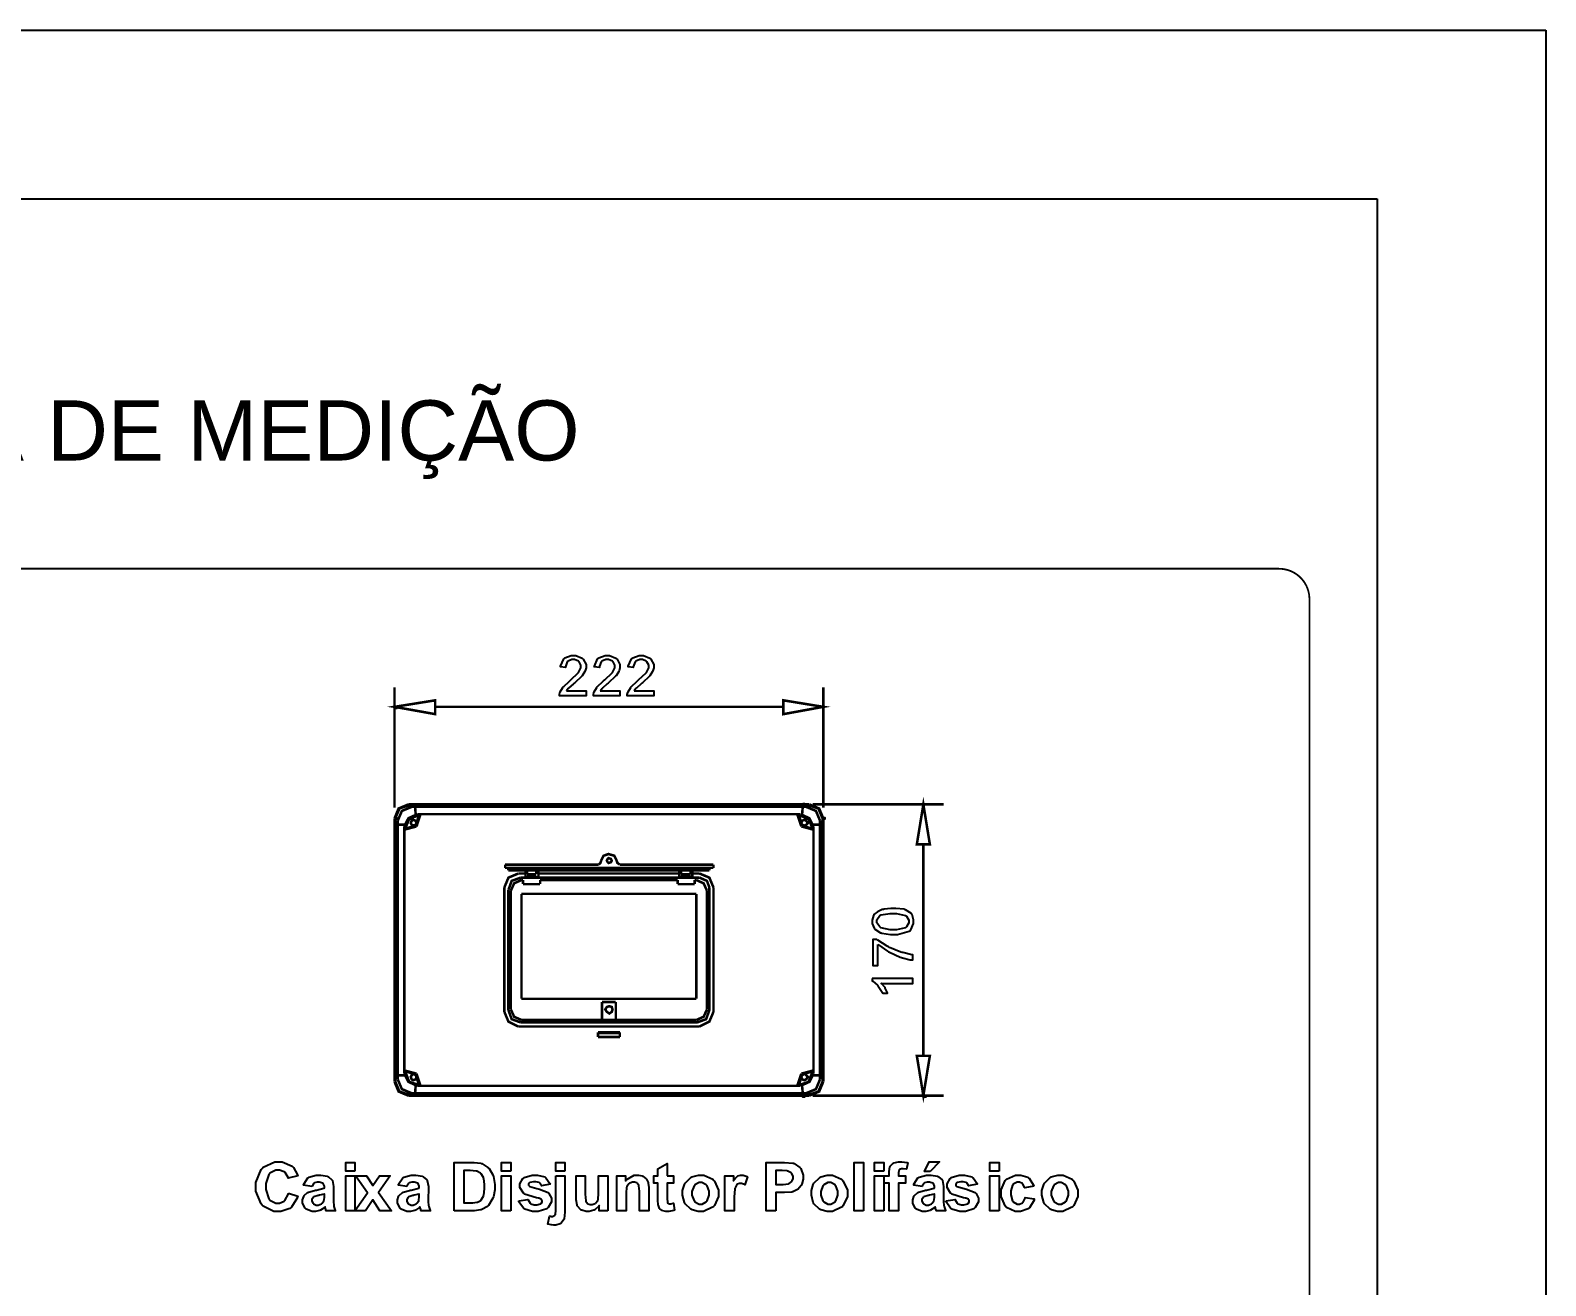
# Model space of a CAD drawing. Header units: millimetres. Extents: x 3453 to 3750, y 2320 to 2530.
# Drawn here: x 3687 to 3750, y 2477.9 to 2530.1 of the extents above; entities that cross this region are included whole.
import ezdxf

# ---------------------------------------------------------------- set-up
doc = ezdxf.new("R2010")
doc.units = ezdxf.units.MM
doc.styles.get("Standard").update_dxf_attribs({"font": 'arial.ttf'})

msp = doc.modelspace()

# ---------------------------------------------------------------- linework, layer by layer
at = {"ltscale": 3}
for p, q in [((3453.002, 2530.072), (3750.002, 2530.072)), ((3750.002, 2530.072), (3750.002, 2320.072)), ((3478.002, 2523.072), (3743.002, 2523.072)), ((3743.002, 2523.072), (3743.002, 2327.072))]:
    msp.add_line(p, q, dxfattribs=at)
at = {"color": 0}
msp.add_lwpolyline([(3625.187, 2448.597, 0.078, 0.078, 0), (3738.925, 2448.597, 0.078, 0.0716, 0.414214), (3740.185, 2449.857, 0.0716, 0.0716, 0), (3740.185, 2506.435, 0.0716, 0.078, 0.414214), (3738.925, 2507.695, 0.078, 0.078, 0), (3626.21, 2507.695, 0.078, 0.0716, 0.414214), (3624.95, 2506.435, 0.0716, 0.0716, 0), (3624.95, 2448.973, 0.0716, 0.0716, 0)], format="xyseb", dxfattribs=at)
for points in [[(3709.31, 2502.618), (3710.129, 2502.618), (3710.129, 2502.42), (3709.025, 2502.42), (3709.025, 2502.42), (3709.025, 2502.429), (3709.025, 2502.429), (3709.025, 2502.464), (3709.045, 2502.553), (3709.049, 2502.563), (3709.056, 2502.583), (3709.169, 2502.767), (3709.184, 2502.785), (3709.2, 2502.804), (3709.424, 2503.015), (3709.453, 2503.038), (3709.498, 2503.075), (3709.805, 2503.371), (3709.821, 2503.391), (3709.836, 2503.413), (3709.917, 2503.581), (3709.917, 2503.637), (3709.917, 2503.689), (3709.844, 2503.831), (3709.829, 2503.843), (3709.814, 2503.858), (3709.655, 2503.927), (3709.602, 2503.927), (3709.542, 2503.927), (3709.38, 2503.854), (3709.366, 2503.838), (3709.35, 2503.823), (3709.275, 2503.619), (3709.275, 2503.593), (3709.065, 2503.613), (3709.068, 2503.653), (3709.203, 2503.954), (3709.227, 2503.973), (3709.251, 2503.994), (3709.517, 2504.096), (3709.607, 2504.096), (3709.701, 2504.096), (3709.963, 2503.986), (3709.987, 2503.963), (3710.01, 2503.942), (3710.127, 2503.71), (3710.127, 2503.633), (3710.127, 2503.585), (3710.092, 2503.453), (3710.086, 2503.436), (3710.078, 2503.421), (3709.965, 2503.252), (3709.949, 2503.233), (3709.933, 2503.215), (3709.67, 2502.971), (3709.634, 2502.939), (3709.603, 2502.914), (3709.406, 2502.739), (3709.397, 2502.729), (3709.388, 2502.72), (3709.315, 2502.627), (3709.31, 2502.618)], [(3710.719, 2502.618), (3711.537, 2502.618), (3711.537, 2502.42), (3710.434, 2502.42), (3710.434, 2502.42), (3710.434, 2502.429), (3710.434, 2502.429), (3710.434, 2502.464), (3710.453, 2502.553), (3710.458, 2502.563), (3710.464, 2502.583), (3710.577, 2502.767), (3710.593, 2502.785), (3710.609, 2502.804), (3710.831, 2503.015), (3710.86, 2503.038), (3710.906, 2503.075), (3711.212, 2503.371), (3711.229, 2503.391), (3711.244, 2503.413), (3711.325, 2503.581), (3711.325, 2503.637), (3711.325, 2503.689), (3711.251, 2503.831), (3711.237, 2503.843), (3711.223, 2503.858), (3711.063, 2503.927), (3711.01, 2503.927), (3710.951, 2503.927), (3710.788, 2503.854), (3710.773, 2503.838), (3710.758, 2503.823), (3710.684, 2503.651), (3710.684, 2503.593), (3710.472, 2503.613), (3710.475, 2503.653), (3710.611, 2503.954), (3710.635, 2503.973), (3710.658, 2503.994), (3710.926, 2504.096), (3711.014, 2504.096), (3711.109, 2504.096), (3711.371, 2503.986), (3711.395, 2503.963), (3711.418, 2503.942), (3711.535, 2503.71), (3711.535, 2503.633), (3711.535, 2503.585), (3711.501, 2503.453), (3711.494, 2503.436), (3711.486, 2503.421), (3711.374, 2503.252), (3711.358, 2503.233), (3711.342, 2503.215), (3711.078, 2502.971), (3711.042, 2502.939), (3711.011, 2502.914), (3710.813, 2502.739), (3710.805, 2502.729), (3710.796, 2502.72), (3710.724, 2502.627), (3710.719, 2502.618)], [(3712.126, 2502.618), (3712.946, 2502.618), (3712.946, 2502.42), (3711.842, 2502.42), (3711.842, 2502.42), (3711.842, 2502.432), (3711.842, 2502.436), (3711.842, 2502.468), (3711.861, 2502.553), (3711.865, 2502.563), (3711.872, 2502.583), (3711.985, 2502.767), (3712.001, 2502.785), (3712.016, 2502.804), (3712.239, 2503.015), (3712.269, 2503.038), (3712.314, 2503.075), (3712.62, 2503.371), (3712.636, 2503.391), (3712.652, 2503.413), (3712.732, 2503.581), (3712.732, 2503.637), (3712.732, 2503.689), (3712.659, 2503.831), (3712.646, 2503.843), (3712.63, 2503.858), (3712.47, 2503.927), (3712.417, 2503.927), (3712.358, 2503.927), (3712.195, 2503.854), (3712.181, 2503.838), (3712.166, 2503.823), (3712.091, 2503.619), (3712.091, 2503.593), (3711.881, 2503.613), (3711.884, 2503.653), (3712.019, 2503.954), (3712.044, 2503.973), (3712.067, 2503.994), (3712.334, 2504.096), (3712.423, 2504.096), (3712.517, 2504.096), (3712.778, 2503.986), (3712.802, 2503.963), (3712.825, 2503.942), (3712.944, 2503.71), (3712.944, 2503.633), (3712.944, 2503.585), (3712.908, 2503.453), (3712.902, 2503.436), (3712.894, 2503.421), (3712.781, 2503.252), (3712.766, 2503.233), (3712.75, 2503.215), (3712.486, 2502.971), (3712.449, 2502.939), (3712.419, 2502.914), (3712.222, 2502.739), (3712.213, 2502.729), (3712.204, 2502.72), (3712.132, 2502.627), (3712.126, 2502.618)], [(3703.862, 2502.228), (3703.862, 2501.654), (3702.172, 2501.957), (3703.862, 2502.228)], [(3718.329, 2502.228), (3718.329, 2501.654), (3719.985, 2501.957), (3718.329, 2502.228)], [(3702.206, 2501.957), (3702.273, 2501.957), (3702.273, 2501.89), (3702.206, 2501.89), (3702.206, 2501.957)], [(3719.141, 2497.935), (3719.208, 2497.935), (3719.208, 2497.867), (3719.141, 2497.867), (3719.141, 2497.935)], [(3723.873, 2496.244), (3724.414, 2496.244), (3724.144, 2497.902), (3723.873, 2496.244)], [(3702.206, 2497.36), (3702.273, 2497.36), (3702.273, 2497.293), (3702.206, 2497.293), (3702.206, 2497.36)], [(3719.985, 2497.36), (3720.053, 2497.36), (3720.053, 2497.293), (3719.985, 2497.293), (3719.985, 2497.36)], [(3723.603, 2492.662), (3723.628, 2492.687), (3723.738, 2492.948), (3723.738, 2493.034), (3723.738, 2493.111), (3723.678, 2493.322), (3723.67, 2493.338), (3723.652, 2493.364), (3723.399, 2493.524), (3723.366, 2493.541), (3723.341, 2493.55), (3723.004, 2493.575), (3722.893, 2493.575), (3722.791, 2493.575), (3722.512, 2493.55), (3722.487, 2493.541), (3722.427, 2493.541), (3722.267, 2493.457), (3722.25, 2493.44), (3722.232, 2493.432), (3722.089, 2493.322), (3722.082, 2493.304), (3722.073, 2493.279), (3722.014, 2493.095), (3722.014, 2493.034), (3722.014, 2492.958), (3722.097, 2492.755), (3722.115, 2492.73), (3722.131, 2492.713), (3722.36, 2492.569), (3722.386, 2492.56), (3722.418, 2492.553), (3722.774, 2492.493), (3722.893, 2492.493), (3723.07, 2492.493), (3723.559, 2492.637), (3723.603, 2492.662), (3723.603, 2492.662)], [(3722.351, 2492.797), (3722.334, 2492.815), (3722.216, 2492.98), (3722.216, 2493.034), (3722.216, 2493.102), (3722.334, 2493.288), (3722.351, 2493.304), (3722.377, 2493.313), (3722.763, 2493.371), (3722.893, 2493.371), (3723.027, 2493.371), (3723.408, 2493.288), (3723.433, 2493.27), (3723.449, 2493.262), (3723.536, 2493.091), (3723.536, 2493.034), (3723.536, 2492.975), (3723.449, 2492.815), (3723.433, 2492.797), (3723.408, 2492.78), (3723.022, 2492.696), (3722.893, 2492.696), (3722.758, 2492.696), (3722.377, 2492.78), (3722.351, 2492.797), (3722.351, 2492.797)], [(3722.25, 2492.087), (3722.283, 2492.062), (3722.648, 2491.809), (3722.691, 2491.782), (3722.732, 2491.757), (3723.187, 2491.555), (3723.23, 2491.546), (3723.281, 2491.529), (3723.598, 2491.445), (3723.704, 2491.445), (3723.704, 2491.648), (3723.661, 2491.657), (3723.298, 2491.742), (3723.265, 2491.749), (3723.213, 2491.758), (3722.732, 2491.961), (3722.691, 2491.986), (3722.639, 2492.011), (3722.249, 2492.264), (3722.216, 2492.29), (3722.048, 2492.29), (3722.048, 2491.208), (3722.25, 2491.208), (3722.25, 2492.087)], [(3722.014, 2490.668), (3722.014, 2490.567), (3722.039, 2490.55), (3722.232, 2490.388), (3722.25, 2490.363), (3722.267, 2490.347), (3722.436, 2490.093), (3722.454, 2490.059), (3722.656, 2490.059), (3722.648, 2490.077), (3722.563, 2490.271), (3722.555, 2490.296), (3722.537, 2490.313), (3722.402, 2490.457), (3722.386, 2490.464), (3723.704, 2490.464), (3723.704, 2490.668), (3722.014, 2490.668)], [(3723.873, 2487.456), (3724.414, 2487.456), (3724.144, 2485.8), (3723.873, 2487.456)], [(3719.141, 2485.8), (3719.208, 2485.8), (3719.208, 2485.733), (3719.141, 2485.733), (3719.141, 2485.8)], [(3724.177, 2485.8), (3724.245, 2485.8), (3724.245, 2485.733), (3724.177, 2485.733), (3724.177, 2485.8)], [(3697.768, 2481.751), (3698.16, 2481.626), (3698.145, 2481.572), (3697.895, 2481.165), (3697.86, 2481.138), (3697.825, 2481.111), (3697.451, 2480.978), (3697.327, 2480.978), (3697.162, 2480.978), (3696.712, 2481.206), (3696.67, 2481.251), (3696.627, 2481.297), (3696.412, 2481.824), (3696.412, 2481.999), (3696.412, 2482.194), (3696.627, 2482.731), (3696.67, 2482.777), (3696.714, 2482.824), (3697.192, 2483.055), (3697.352, 2483.055), (3697.502, 2483.055), (3697.912, 2482.873), (3697.95, 2482.837), (3697.972, 2482.816), (3698.143, 2482.508), (3698.155, 2482.467), (3697.754, 2482.371), (3697.748, 2482.398), (3697.625, 2482.603), (3697.605, 2482.618), (3697.586, 2482.633), (3697.395, 2482.708), (3697.331, 2482.708), (3697.24, 2482.708), (3696.991, 2482.576), (3696.969, 2482.548), (3696.944, 2482.522), (3696.829, 2482.152), (3696.829, 2482.029), (3696.829, 2481.894), (3696.944, 2481.514), (3696.967, 2481.487), (3696.989, 2481.46), (3697.24, 2481.325), (3697.323, 2481.325), (3697.392, 2481.325), (3697.581, 2481.411), (3697.6, 2481.427), (3697.619, 2481.445), (3697.759, 2481.714), (3697.768, 2481.751)], [(3700.526, 2482.665), (3700.142, 2482.665), (3700.142, 2483.021), (3700.526, 2483.021), (3700.526, 2482.665)], [(3704.651, 2481.012), (3704.651, 2483.021), (3705.392, 2483.021), (3705.487, 2483.021), (3705.752, 2482.989), (3705.774, 2482.982), (3705.803, 2482.974), (3706.055, 2482.82), (3706.077, 2482.797), (3706.097, 2482.775), (3706.258, 2482.504), (3706.269, 2482.473), (3706.279, 2482.441), (3706.334, 2482.108), (3706.334, 2481.997), (3706.334, 2481.89), (3706.282, 2481.601), (3706.272, 2481.57), (3706.259, 2481.534), (3706.081, 2481.238), (3706.057, 2481.215), (3706.04, 2481.198), (3705.803, 2481.065), (3705.772, 2481.055), (3705.749, 2481.049), (3705.498, 2481.012), (3705.414, 2481.012), (3704.651, 2481.012)], [(3705.238, 2482.682), (3705.056, 2482.682), (3705.056, 2481.351), (3705.359, 2481.351), (3705.419, 2481.351), (3705.591, 2481.367), (3705.604, 2481.37), (3705.621, 2481.374), (3705.757, 2481.444), (3705.768, 2481.453), (3705.778, 2481.463), (3705.866, 2481.625), (3705.874, 2481.647), (3705.88, 2481.67), (3705.915, 2481.929), (3705.915, 2482.015), (3705.915, 2482.105), (3705.88, 2482.353), (3705.874, 2482.372), (3705.866, 2482.393), (3705.77, 2482.556), (3705.758, 2482.567), (3705.746, 2482.579), (3705.59, 2482.659), (3705.571, 2482.662), (3705.557, 2482.665), (3705.317, 2482.682), (3705.238, 2482.682)], [(3707.006, 2482.665), (3706.621, 2482.665), (3706.621, 2483.021), (3707.006, 2483.021), (3707.006, 2482.665)], [(3709.252, 2482.665), (3708.867, 2482.665), (3708.867, 2483.021), (3709.252, 2483.021), (3709.252, 2482.665)], [(3713.505, 2482.467), (3713.768, 2482.467), (3713.768, 2482.16), (3713.505, 2482.16), (3713.505, 2481.575), (3713.505, 2481.523), (3713.511, 2481.372), (3713.512, 2481.367), (3713.514, 2481.362), (3713.542, 2481.322), (3713.546, 2481.318), (3713.55, 2481.315), (3713.596, 2481.299), (3713.611, 2481.299), (3713.65, 2481.299), (3713.749, 2481.33), (3713.767, 2481.336), (3713.799, 2481.038), (3713.776, 2481.029), (3713.564, 2480.979), (3713.495, 2480.979), (3713.447, 2480.979), (3713.321, 2481.009), (3713.308, 2481.015), (3713.293, 2481.021), (3713.191, 2481.096), (3713.185, 2481.105), (3713.178, 2481.115), (3713.133, 2481.24), (3713.13, 2481.255), (3713.128, 2481.266), (3713.118, 2481.461), (3713.118, 2481.526), (3713.118, 2482.16), (3712.941, 2482.16), (3712.941, 2482.467), (3713.118, 2482.467), (3713.118, 2482.756), (3713.505, 2482.981), (3713.505, 2482.467)], [(3718.015, 2481.012), (3717.61, 2481.012), (3717.61, 2483.021), (3718.261, 2483.021), (3718.38, 2483.021), (3718.724, 2482.996), (3718.744, 2482.991), (3718.773, 2482.984), (3719.012, 2482.819), (3719.031, 2482.794), (3719.05, 2482.77), (3719.149, 2482.496), (3719.149, 2482.403), (3719.149, 2482.326), (3719.092, 2482.114), (3719.082, 2482.092), (3719.069, 2482.071), (3718.927, 2481.906), (3718.911, 2481.894), (3718.893, 2481.883), (3718.718, 2481.804), (3718.701, 2481.799), (3718.677, 2481.795), (3718.379, 2481.77), (3718.28, 2481.77), (3718.015, 2481.77), (3718.015, 2481.012)], [(3718.21, 2482.682), (3718.015, 2482.682), (3718.015, 2482.112), (3718.238, 2482.112), (3718.317, 2482.112), (3718.543, 2482.138), (3718.558, 2482.142), (3718.571, 2482.148), (3718.678, 2482.23), (3718.686, 2482.241), (3718.692, 2482.253), (3718.73, 2482.363), (3718.73, 2482.398), (3718.73, 2482.443), (3718.677, 2482.567), (3718.666, 2482.578), (3718.656, 2482.59), (3718.519, 2482.665), (3718.503, 2482.667), (3718.491, 2482.67), (3718.28, 2482.682), (3718.21, 2482.682)], [(3721.653, 2481.012), (3721.269, 2481.012), (3721.269, 2483.021), (3721.653, 2483.021), (3721.653, 2481.012)], [(3722.497, 2482.665), (3722.114, 2482.665), (3722.114, 2483.021), (3722.497, 2483.021), (3722.497, 2482.665)], [(3722.509, 2482.164), (3722.509, 2482.467), (3722.723, 2482.467), (3722.723, 2482.577), (3722.723, 2482.646), (3722.755, 2482.837), (3722.762, 2482.851), (3722.768, 2482.866), (3722.889, 2482.99), (3722.906, 2482.999), (3722.922, 2483.008), (3723.108, 2483.055), (3723.171, 2483.055), (3723.251, 2483.055), (3723.466, 2483.015), (3723.492, 2483.006), (3723.441, 2482.738), (3723.425, 2482.742), (3723.303, 2482.76), (3723.264, 2482.76), (3723.234, 2482.76), (3723.151, 2482.727), (3723.145, 2482.72), (3723.139, 2482.713), (3723.108, 2482.607), (3723.108, 2482.57), (3723.108, 2482.467), (3723.396, 2482.467), (3723.396, 2482.164), (3723.108, 2482.164), (3723.108, 2481.012), (3722.723, 2481.012), (3722.723, 2482.164), (3722.509, 2482.164)], [(3724.433, 2482.645), (3724.19, 2482.645), (3724.379, 2483.055), (3724.811, 2483.055), (3724.433, 2482.645)], [(3727.287, 2482.665), (3726.903, 2482.665), (3726.903, 2483.021), (3727.287, 2483.021), (3727.287, 2482.665)], [(3698.74, 2482.024), (3698.39, 2482.086), (3698.4, 2482.121), (3698.568, 2482.382), (3698.593, 2482.399), (3698.616, 2482.416), (3698.92, 2482.5), (3699.02, 2482.5), (3699.116, 2482.5), (3699.383, 2482.45), (3699.404, 2482.439), (3699.424, 2482.43), (3699.573, 2482.301), (3699.583, 2482.284), (3699.59, 2482.269), (3699.633, 2482.022), (3699.633, 2481.94), (3699.63, 2481.491), (3699.63, 2481.421), (3699.643, 2481.224), (3699.647, 2481.208), (3699.65, 2481.193), (3699.708, 2481.03), (3699.717, 2481.012), (3699.336, 2481.012), (3699.333, 2481.019), (3699.301, 2481.113), (3699.298, 2481.126), (3699.296, 2481.132), (3699.285, 2481.171), (3699.285, 2481.172), (3699.269, 2481.157), (3699.092, 2481.037), (3699.074, 2481.028), (3699.055, 2481.02), (3698.889, 2480.979), (3698.834, 2480.979), (3698.745, 2480.979), (3698.501, 2481.082), (3698.481, 2481.101), (3698.458, 2481.122), (3698.35, 2481.338), (3698.35, 2481.41), (3698.35, 2481.464), (3698.399, 2481.614), (3698.41, 2481.63), (3698.419, 2481.646), (3698.556, 2481.769), (3698.574, 2481.777), (3698.592, 2481.786), (3698.847, 2481.862), (3698.881, 2481.867), (3698.925, 2481.876), (3699.238, 2481.955), (3699.255, 2481.962), (3699.255, 2482.001), (3699.255, 2482.04), (3699.209, 2482.151), (3699.2, 2482.159), (3699.19, 2482.167), (3699.042, 2482.206), (3698.993, 2482.206), (3698.953, 2482.206), (3698.842, 2482.172), (3698.833, 2482.166), (3698.822, 2482.159), (3698.746, 2482.041), (3698.74, 2482.024)], [(3700.526, 2481.012), (3700.142, 2481.012), (3700.142, 2482.467), (3700.526, 2482.467), (3700.526, 2481.012)], [(3700.972, 2481.012), (3700.521, 2481.012), (3701.045, 2481.762), (3700.543, 2482.467), (3701.013, 2482.467), (3701.27, 2482.068), (3701.542, 2482.467), (3701.994, 2482.467), (3701.5, 2481.778), (3702.039, 2481.012), (3701.566, 2481.012), (3701.27, 2481.463), (3700.972, 2481.012)], [(3702.683, 2482.024), (3702.334, 2482.086), (3702.343, 2482.121), (3702.512, 2482.382), (3702.537, 2482.399), (3702.559, 2482.416), (3702.862, 2482.5), (3702.963, 2482.5), (3703.059, 2482.5), (3703.327, 2482.45), (3703.347, 2482.439), (3703.368, 2482.43), (3703.516, 2482.301), (3703.525, 2482.284), (3703.533, 2482.269), (3703.577, 2482.022), (3703.577, 2481.94), (3703.572, 2481.491), (3703.572, 2481.421), (3703.587, 2481.224), (3703.591, 2481.208), (3703.593, 2481.193), (3703.651, 2481.03), (3703.66, 2481.012), (3703.28, 2481.012), (3703.276, 2481.019), (3703.245, 2481.113), (3703.242, 2481.126), (3703.24, 2481.132), (3703.228, 2481.171), (3703.228, 2481.172), (3703.212, 2481.157), (3703.036, 2481.037), (3703.018, 2481.028), (3702.998, 2481.02), (3702.832, 2480.979), (3702.777, 2480.979), (3702.689, 2480.979), (3702.444, 2481.082), (3702.424, 2481.101), (3702.401, 2481.122), (3702.294, 2481.338), (3702.294, 2481.41), (3702.294, 2481.464), (3702.343, 2481.614), (3702.352, 2481.63), (3702.363, 2481.646), (3702.5, 2481.769), (3702.518, 2481.777), (3702.535, 2481.786), (3702.789, 2481.862), (3702.824, 2481.867), (3702.869, 2481.876), (3703.18, 2481.955), (3703.198, 2481.962), (3703.198, 2482.001), (3703.198, 2482.04), (3703.152, 2482.151), (3703.143, 2482.159), (3703.133, 2482.167), (3702.984, 2482.206), (3702.936, 2482.206), (3702.895, 2482.206), (3702.785, 2482.172), (3702.776, 2482.166), (3702.766, 2482.159), (3702.689, 2482.041), (3702.683, 2482.024)], [(3707.006, 2481.012), (3706.621, 2481.012), (3706.621, 2482.467), (3707.006, 2482.467), (3707.006, 2481.012)], [(3707.33, 2481.427), (3707.717, 2481.487), (3707.72, 2481.468), (3707.804, 2481.326), (3707.817, 2481.316), (3707.829, 2481.307), (3707.978, 2481.258), (3708.027, 2481.258), (3708.083, 2481.258), (3708.24, 2481.304), (3708.252, 2481.313), (3708.26, 2481.319), (3708.304, 2481.392), (3708.304, 2481.415), (3708.304, 2481.434), (3708.28, 2481.483), (3708.276, 2481.488), (3708.27, 2481.493), (3708.164, 2481.535), (3708.147, 2481.538), (3708.069, 2481.556), (3707.577, 2481.712), (3707.556, 2481.726), (3707.527, 2481.746), (3707.384, 2481.977), (3707.384, 2482.053), (3707.384, 2482.133), (3707.507, 2482.35), (3707.533, 2482.371), (3707.557, 2482.393), (3707.886, 2482.5), (3707.996, 2482.5), (3708.106, 2482.5), (3708.415, 2482.42), (3708.44, 2482.403), (3708.464, 2482.388), (3708.63, 2482.147), (3708.64, 2482.115), (3708.277, 2482.048), (3708.272, 2482.062), (3708.199, 2482.171), (3708.189, 2482.179), (3708.178, 2482.186), (3708.046, 2482.224), (3708.003, 2482.224), (3707.948, 2482.224), (3707.797, 2482.189), (3707.785, 2482.181), (3707.777, 2482.177), (3707.741, 2482.121), (3707.741, 2482.103), (3707.741, 2482.086), (3707.773, 2482.039), (3707.78, 2482.033), (3707.789, 2482.027), (3708.088, 2481.937), (3708.139, 2481.924), (3708.19, 2481.913), (3708.548, 2481.772), (3708.569, 2481.754), (3708.589, 2481.737), (3708.69, 2481.535), (3708.69, 2481.467), (3708.69, 2481.381), (3708.55, 2481.148), (3708.522, 2481.123), (3708.494, 2481.1), (3708.144, 2480.979), (3708.027, 2480.979), (3707.909, 2480.979), (3707.586, 2481.081), (3707.557, 2481.1), (3707.527, 2481.121), (3707.34, 2481.393), (3707.33, 2481.427)], [(3708.867, 2482.467), (3709.252, 2482.467), (3709.252, 2481.057), (3709.252, 2480.959), (3709.221, 2480.686), (3709.215, 2480.666), (3709.209, 2480.647), (3709.092, 2480.497), (3709.076, 2480.486), (3709.058, 2480.477), (3708.874, 2480.423), (3708.811, 2480.423), (3708.781, 2480.423), (3708.7, 2480.431), (3708.688, 2480.432), (3708.676, 2480.435), (3708.558, 2480.46), (3708.546, 2480.463), (3708.613, 2480.792), (3708.617, 2480.791), (3708.659, 2480.785), (3708.663, 2480.783), (3708.667, 2480.783), (3708.697, 2480.779), (3708.708, 2480.779), (3708.732, 2480.779), (3708.797, 2480.801), (3708.804, 2480.806), (3708.81, 2480.81), (3708.852, 2480.861), (3708.855, 2480.866), (3708.855, 2480.873), (3708.867, 2481.028), (3708.867, 2481.079), (3708.867, 2482.467)], [(3711.036, 2481.012), (3710.677, 2481.012), (3710.677, 2481.23), (3710.664, 2481.212), (3710.49, 2481.059), (3710.469, 2481.046), (3710.447, 2481.035), (3710.257, 2480.979), (3710.194, 2480.979), (3710.129, 2480.979), (3709.951, 2481.034), (3709.932, 2481.044), (3709.912, 2481.055), (3709.772, 2481.206), (3709.763, 2481.225), (3709.754, 2481.245), (3709.712, 2481.472), (3709.712, 2481.547), (3709.712, 2482.467), (3710.097, 2482.467), (3710.097, 2481.799), (3710.097, 2481.706), (3710.114, 2481.435), (3710.118, 2481.423), (3710.121, 2481.412), (3710.185, 2481.321), (3710.194, 2481.313), (3710.204, 2481.306), (3710.304, 2481.273), (3710.338, 2481.273), (3710.382, 2481.273), (3710.501, 2481.318), (3710.514, 2481.327), (3710.527, 2481.337), (3710.616, 2481.448), (3710.622, 2481.461), (3710.626, 2481.475), (3710.65, 2481.759), (3710.65, 2481.854), (3710.65, 2482.467), (3711.036, 2482.467), (3711.036, 2481.012)], [(3712.734, 2481.917), (3712.734, 2481.012), (3712.348, 2481.012), (3712.348, 2481.755), (3712.348, 2481.832), (3712.327, 2482.049), (3712.324, 2482.06), (3712.319, 2482.072), (3712.253, 2482.161), (3712.244, 2482.168), (3712.234, 2482.174), (3712.142, 2482.206), (3712.111, 2482.206), (3712.065, 2482.206), (3711.943, 2482.161), (3711.93, 2482.151), (3711.917, 2482.142), (3711.826, 2482.021), (3711.821, 2482.006), (3711.815, 2481.991), (3711.792, 2481.752), (3711.792, 2481.672), (3711.792, 2481.012), (3711.407, 2481.012), (3711.407, 2482.467), (3711.765, 2482.467), (3711.765, 2482.253), (3711.796, 2482.295), (3712.132, 2482.5), (3712.245, 2482.5), (3712.302, 2482.5), (3712.459, 2482.461), (3712.477, 2482.454), (3712.495, 2482.447), (3712.627, 2482.349), (3712.636, 2482.337), (3712.646, 2482.326), (3712.708, 2482.191), (3712.713, 2482.175), (3712.716, 2482.161), (3712.734, 2481.979), (3712.734, 2481.917)], [(3714.137, 2481.761), (3714.137, 2481.854), (3714.215, 2482.102), (3714.231, 2482.132), (3714.246, 2482.162), (3714.469, 2482.39), (3714.5, 2482.405), (3714.528, 2482.422), (3714.796, 2482.5), (3714.887, 2482.5), (3715.021, 2482.5), (3715.392, 2482.322), (3715.427, 2482.285), (3715.462, 2482.25), (3715.638, 2481.871), (3715.638, 2481.744), (3715.638, 2481.608), (3715.461, 2481.233), (3715.426, 2481.197), (3715.389, 2481.161), (3715.013, 2480.979), (3714.889, 2480.979), (3714.794, 2480.979), (3714.537, 2481.055), (3714.507, 2481.07), (3714.477, 2481.085), (3714.246, 2481.306), (3714.231, 2481.335), (3714.215, 2481.365), (3714.137, 2481.662), (3714.137, 2481.761)], [(3714.531, 2481.74), (3714.531, 2481.657), (3714.617, 2481.428), (3714.635, 2481.408), (3714.652, 2481.39), (3714.829, 2481.293), (3714.888, 2481.293), (3714.95, 2481.293), (3715.123, 2481.39), (3715.141, 2481.408), (3715.158, 2481.428), (3715.242, 2481.665), (3715.242, 2481.743), (3715.242, 2481.826), (3715.158, 2482.053), (3715.141, 2482.072), (3715.123, 2482.092), (3714.946, 2482.186), (3714.888, 2482.186), (3714.824, 2482.186), (3714.652, 2482.092), (3714.635, 2482.072), (3714.617, 2482.053), (3714.531, 2481.819), (3714.531, 2481.74)], [(3716.285, 2481.461), (3716.285, 2481.012), (3715.9, 2481.012), (3715.9, 2482.467), (3716.258, 2482.467), (3716.258, 2482.26), (3716.272, 2482.285), (3716.41, 2482.446), (3716.423, 2482.454), (3716.435, 2482.461), (3716.55, 2482.5), (3716.589, 2482.5), (3716.652, 2482.5), (3716.821, 2482.439), (3716.842, 2482.427), (3716.723, 2482.092), (3716.707, 2482.103), (3716.583, 2482.155), (3716.543, 2482.155), (3716.508, 2482.155), (3716.414, 2482.118), (3716.405, 2482.11), (3716.395, 2482.104), (3716.321, 2481.97), (3716.317, 2481.95), (3716.312, 2481.931), (3716.285, 2481.579), (3716.285, 2481.461)], [(3719.49, 2481.761), (3719.49, 2481.854), (3719.568, 2482.102), (3719.584, 2482.132), (3719.6, 2482.162), (3719.822, 2482.39), (3719.851, 2482.405), (3719.88, 2482.422), (3720.148, 2482.5), (3720.239, 2482.5), (3720.374, 2482.5), (3720.745, 2482.322), (3720.78, 2482.285), (3720.815, 2482.25), (3720.991, 2481.871), (3720.991, 2481.744), (3720.991, 2481.608), (3720.813, 2481.233), (3720.778, 2481.197), (3720.742, 2481.161), (3720.366, 2480.979), (3720.241, 2480.979), (3720.145, 2480.979), (3719.89, 2481.055), (3719.86, 2481.07), (3719.83, 2481.085), (3719.6, 2481.306), (3719.584, 2481.335), (3719.568, 2481.365), (3719.49, 2481.662), (3719.49, 2481.761)], [(3719.885, 2481.74), (3719.885, 2481.657), (3719.969, 2481.428), (3719.987, 2481.408), (3720.004, 2481.39), (3720.18, 2481.293), (3720.24, 2481.293), (3720.302, 2481.293), (3720.475, 2481.39), (3720.493, 2481.408), (3720.509, 2481.428), (3720.595, 2481.665), (3720.595, 2481.743), (3720.595, 2481.826), (3720.509, 2482.053), (3720.493, 2482.072), (3720.475, 2482.092), (3720.298, 2482.186), (3720.24, 2482.186), (3720.176, 2482.186), (3720.004, 2482.092), (3719.987, 2482.072), (3719.969, 2482.053), (3719.885, 2481.819), (3719.885, 2481.74)], [(3722.497, 2481.012), (3722.114, 2481.012), (3722.114, 2482.467), (3722.497, 2482.467), (3722.497, 2481.012)], [(3724.091, 2482.024), (3723.742, 2482.086), (3723.751, 2482.121), (3723.92, 2482.382), (3723.945, 2482.399), (3723.968, 2482.416), (3724.27, 2482.5), (3724.372, 2482.5), (3724.467, 2482.5), (3724.734, 2482.45), (3724.756, 2482.439), (3724.776, 2482.43), (3724.924, 2482.301), (3724.933, 2482.284), (3724.941, 2482.269), (3724.985, 2482.022), (3724.985, 2481.94), (3724.98, 2481.491), (3724.98, 2481.421), (3724.995, 2481.224), (3724.999, 2481.208), (3725.002, 2481.193), (3725.06, 2481.03), (3725.069, 2481.012), (3724.688, 2481.012), (3724.685, 2481.019), (3724.653, 2481.113), (3724.65, 2481.126), (3724.648, 2481.132), (3724.637, 2481.171), (3724.637, 2481.172), (3724.621, 2481.157), (3724.444, 2481.037), (3724.426, 2481.028), (3724.407, 2481.02), (3724.241, 2480.979), (3724.185, 2480.979), (3724.097, 2480.979), (3723.853, 2481.082), (3723.832, 2481.101), (3723.809, 2481.122), (3723.702, 2481.338), (3723.702, 2481.41), (3723.702, 2481.464), (3723.751, 2481.614), (3723.761, 2481.63), (3723.771, 2481.646), (3723.908, 2481.769), (3723.926, 2481.777), (3723.944, 2481.786), (3724.197, 2481.862), (3724.232, 2481.867), (3724.277, 2481.876), (3724.589, 2481.955), (3724.606, 2481.962), (3724.606, 2482.001), (3724.606, 2482.04), (3724.56, 2482.151), (3724.551, 2482.159), (3724.541, 2482.167), (3724.393, 2482.206), (3724.344, 2482.206), (3724.304, 2482.206), (3724.193, 2482.172), (3724.185, 2482.166), (3724.174, 2482.159), (3724.097, 2482.041), (3724.091, 2482.024)], [(3725.077, 2481.427), (3725.463, 2481.487), (3725.466, 2481.468), (3725.55, 2481.326), (3725.564, 2481.316), (3725.576, 2481.307), (3725.724, 2481.258), (3725.774, 2481.258), (3725.83, 2481.258), (3725.986, 2481.304), (3725.999, 2481.313), (3726.007, 2481.319), (3726.05, 2481.392), (3726.05, 2481.415), (3726.05, 2481.434), (3726.027, 2481.483), (3726.022, 2481.488), (3726.016, 2481.493), (3725.91, 2481.535), (3725.893, 2481.538), (3725.815, 2481.556), (3725.323, 2481.712), (3725.303, 2481.726), (3725.274, 2481.746), (3725.131, 2481.977), (3725.131, 2482.053), (3725.131, 2482.133), (3725.254, 2482.35), (3725.279, 2482.371), (3725.303, 2482.393), (3725.632, 2482.5), (3725.743, 2482.5), (3725.853, 2482.5), (3726.162, 2482.42), (3726.186, 2482.403), (3726.21, 2482.388), (3726.377, 2482.147), (3726.386, 2482.115), (3726.024, 2482.048), (3726.019, 2482.062), (3725.945, 2482.171), (3725.935, 2482.179), (3725.925, 2482.186), (3725.792, 2482.224), (3725.75, 2482.224), (3725.695, 2482.224), (3725.543, 2482.189), (3725.532, 2482.181), (3725.524, 2482.177), (3725.489, 2482.121), (3725.489, 2482.103), (3725.489, 2482.086), (3725.52, 2482.039), (3725.526, 2482.033), (3725.535, 2482.027), (3725.834, 2481.937), (3725.885, 2481.924), (3725.937, 2481.913), (3726.295, 2481.772), (3726.316, 2481.754), (3726.336, 2481.737), (3726.436, 2481.535), (3726.436, 2481.467), (3726.436, 2481.381), (3726.297, 2481.148), (3726.269, 2481.123), (3726.24, 2481.1), (3725.89, 2480.979), (3725.774, 2480.979), (3725.657, 2480.979), (3725.332, 2481.081), (3725.303, 2481.1), (3725.274, 2481.121), (3725.086, 2481.393), (3725.077, 2481.427)], [(3727.287, 2481.012), (3726.903, 2481.012), (3726.903, 2482.467), (3727.287, 2482.467), (3727.287, 2481.012)], [(3728.734, 2482.037), (3728.356, 2481.968), (3728.353, 2481.988), (3728.28, 2482.132), (3728.269, 2482.14), (3728.257, 2482.15), (3728.134, 2482.197), (3728.093, 2482.197), (3728.035, 2482.197), (3727.878, 2482.115), (3727.863, 2482.098), (3727.849, 2482.082), (3727.777, 2481.845), (3727.777, 2481.766), (3727.777, 2481.675), (3727.85, 2481.418), (3727.864, 2481.4), (3727.878, 2481.382), (3728.044, 2481.293), (3728.099, 2481.293), (3728.143, 2481.293), (3728.266, 2481.346), (3728.278, 2481.356), (3728.289, 2481.367), (3728.37, 2481.545), (3728.376, 2481.57), (3728.754, 2481.505), (3728.745, 2481.462), (3728.556, 2481.135), (3728.528, 2481.112), (3728.499, 2481.09), (3728.184, 2480.979), (3728.08, 2480.979), (3727.952, 2480.979), (3727.602, 2481.148), (3727.572, 2481.181), (3727.54, 2481.215), (3727.381, 2481.608), (3727.381, 2481.739), (3727.381, 2481.879), (3727.54, 2482.267), (3727.572, 2482.3), (3727.604, 2482.334), (3727.966, 2482.5), (3728.088, 2482.5), (3728.193, 2482.5), (3728.484, 2482.405), (3728.51, 2482.386), (3728.536, 2482.367), (3728.722, 2482.076), (3728.734, 2482.037)], [(3729.067, 2481.761), (3729.067, 2481.854), (3729.145, 2482.102), (3729.162, 2482.132), (3729.177, 2482.162), (3729.399, 2482.39), (3729.429, 2482.405), (3729.457, 2482.422), (3729.726, 2482.5), (3729.816, 2482.5), (3729.951, 2482.5), (3730.323, 2482.322), (3730.358, 2482.285), (3730.393, 2482.25), (3730.568, 2481.871), (3730.568, 2481.744), (3730.568, 2481.608), (3730.391, 2481.233), (3730.355, 2481.197), (3730.319, 2481.161), (3729.943, 2480.979), (3729.818, 2480.979), (3729.723, 2480.979), (3729.467, 2481.055), (3729.438, 2481.07), (3729.407, 2481.085), (3729.177, 2481.306), (3729.162, 2481.335), (3729.145, 2481.365), (3729.067, 2481.662), (3729.067, 2481.761)], [(3729.461, 2481.74), (3729.461, 2481.657), (3729.547, 2481.428), (3729.564, 2481.408), (3729.581, 2481.39), (3729.758, 2481.293), (3729.817, 2481.293), (3729.88, 2481.293), (3730.053, 2481.39), (3730.07, 2481.408), (3730.087, 2481.428), (3730.173, 2481.665), (3730.173, 2481.743), (3730.173, 2481.826), (3730.087, 2482.053), (3730.07, 2482.072), (3730.053, 2482.092), (3729.875, 2482.186), (3729.817, 2482.186), (3729.753, 2482.186), (3729.581, 2482.092), (3729.564, 2482.072), (3729.547, 2482.053), (3729.461, 2481.819), (3729.461, 2481.74)], [(3699.255, 2481.634), (3699.255, 2481.711), (3699.242, 2481.708), (3699.048, 2481.658), (3699.02, 2481.653), (3698.993, 2481.647), (3698.818, 2481.591), (3698.81, 2481.586), (3698.798, 2481.577), (3698.736, 2481.481), (3698.736, 2481.449), (3698.736, 2481.415), (3698.786, 2481.319), (3698.797, 2481.31), (3698.806, 2481.301), (3698.913, 2481.251), (3698.949, 2481.251), (3698.999, 2481.251), (3699.132, 2481.308), (3699.149, 2481.319), (3699.159, 2481.328), (3699.235, 2481.435), (3699.24, 2481.447), (3699.242, 2481.456), (3699.255, 2481.59), (3699.255, 2481.634)], [(3703.198, 2481.634), (3703.198, 2481.711), (3703.184, 2481.708), (3702.99, 2481.658), (3702.963, 2481.653), (3702.936, 2481.647), (3702.762, 2481.591), (3702.754, 2481.586), (3702.741, 2481.577), (3702.678, 2481.481), (3702.678, 2481.449), (3702.678, 2481.415), (3702.729, 2481.319), (3702.739, 2481.31), (3702.749, 2481.301), (3702.857, 2481.251), (3702.893, 2481.251), (3702.943, 2481.251), (3703.074, 2481.308), (3703.091, 2481.319), (3703.102, 2481.328), (3703.179, 2481.435), (3703.184, 2481.447), (3703.186, 2481.456), (3703.198, 2481.59), (3703.198, 2481.634)], [(3724.606, 2481.634), (3724.606, 2481.711), (3724.593, 2481.708), (3724.398, 2481.658), (3724.372, 2481.653), (3724.344, 2481.647), (3724.17, 2481.591), (3724.162, 2481.586), (3724.15, 2481.577), (3724.086, 2481.481), (3724.086, 2481.449), (3724.086, 2481.415), (3724.138, 2481.319), (3724.147, 2481.31), (3724.158, 2481.301), (3724.265, 2481.251), (3724.301, 2481.251), (3724.351, 2481.251), (3724.483, 2481.308), (3724.499, 2481.319), (3724.51, 2481.328), (3724.586, 2481.435), (3724.591, 2481.447), (3724.593, 2481.456), (3724.606, 2481.59), (3724.606, 2481.634)]]:
    msp.add_lwpolyline(points, close=True, dxfattribs=at)
at = {"color": 0, "const_width": 0.106}
for points in [[(3702.172, 2497.766), (3702.172, 2502.769)], [(3719.985, 2497.766), (3719.985, 2502.769)], [(3718.329, 2501.957), (3703.862, 2501.957)], [(3702.747, 2497.902), (3702.34, 2497.732), (3702.172, 2497.327)], [(3702.78, 2497.867), (3702.375, 2497.732), (3702.206, 2497.327)], [(3702.882, 2497.8), (3702.476, 2497.631), (3702.306, 2497.225)], [(3702.747, 2497.902), (3719.411, 2497.902)], [(3702.78, 2497.867), (3719.377, 2497.867)], [(3702.882, 2497.8), (3719.276, 2497.8)], [(3703.018, 2497.902), (3703.05, 2497.496)], [(3719.141, 2497.902), (3719.106, 2497.496)], [(3719.85, 2497.225), (3719.681, 2497.631), (3719.276, 2497.8)], [(3719.85, 2497.225), (3719.681, 2497.631), (3719.276, 2497.8)], [(3719.952, 2497.327), (3719.783, 2497.732), (3719.377, 2497.867)], [(3719.985, 2497.327), (3719.816, 2497.732), (3719.411, 2497.902)], [(3719.547, 2497.902), (3724.989, 2497.902)], [(3702.172, 2497.327), (3702.172, 2491.851)], [(3702.206, 2497.327), (3702.206, 2491.851)], [(3702.306, 2497.225), (3702.306, 2491.851)], [(3703.118, 2497.496), (3702.747, 2497.327), (3702.577, 2496.988)], [(3703.186, 2497.461), (3702.78, 2497.293), (3702.611, 2496.887)], [(3703.186, 2497.461), (3703.05, 2497.022)], [(3703.254, 2497.496), (3703.085, 2496.988)], [(3703.118, 2497.496), (3719.039, 2497.496)], [(3718.904, 2497.496), (3719.074, 2496.988)], [(3719.547, 2496.887), (3719.377, 2497.293), (3718.971, 2497.461)], [(3718.971, 2497.461), (3719.106, 2497.022)], [(3719.58, 2496.988), (3719.411, 2497.327), (3719.039, 2497.496)], [(3719.85, 2497.225), (3719.85, 2491.851)], [(3719.952, 2497.327), (3719.952, 2491.851)], [(3719.985, 2497.327), (3719.985, 2491.851)], [(3702.577, 2497.057), (3702.172, 2497.057)], [(3702.577, 2496.988), (3702.577, 2491.851)], [(3703.085, 2496.988), (3702.577, 2496.853)], [(3703.05, 2497.022), (3702.611, 2496.887)], [(3719.074, 2496.988), (3719.58, 2496.853)], [(3719.106, 2497.022), (3719.547, 2496.887)], [(3719.547, 2497.057), (3719.985, 2497.057)], [(3719.58, 2496.988), (3719.58, 2491.851)], [(3711.4, 2495.569), (3711.299, 2495.771), (3711.062, 2495.84), (3710.86, 2495.771), (3710.757, 2495.569)], [(3724.144, 2496.244), (3724.144, 2487.456)], [(3706.768, 2495.265), (3706.768, 2495.399)], [(3706.768, 2495.399), (3710.656, 2495.399)], [(3706.768, 2495.265), (3715.423, 2495.265)], [(3706.904, 2495.163), (3706.904, 2495.265)], [(3710.656, 2495.399), (3710.724, 2495.467), (3710.757, 2495.569)], [(3711.4, 2495.569), (3711.434, 2495.467), (3711.535, 2495.399)], [(3711.535, 2495.399), (3715.423, 2495.399)], [(3715.253, 2495.163), (3715.253, 2495.265)], [(3715.423, 2495.265), (3715.423, 2495.399)], [(3707.309, 2495.029), (3706.904, 2494.859), (3706.735, 2494.453)], [(3706.904, 2495.163), (3715.253, 2495.163)], [(3707.411, 2494.859), (3707.039, 2494.724), (3706.904, 2494.352)], [(3707.445, 2494.758), (3707.14, 2494.622), (3707.005, 2494.318)], [(3707.309, 2495.029), (3707.614, 2495.029)], [(3707.411, 2494.859), (3714.003, 2494.859)], [(3707.445, 2494.758), (3707.512, 2494.758)], [(3707.512, 2494.758), (3707.512, 2494.588)], [(3707.512, 2494.588), (3708.222, 2494.588)], [(3707.614, 2495.163), (3707.614, 2494.893)], [(3707.614, 2494.893), (3708.155, 2494.893)], [(3707.682, 2495.163), (3707.682, 2494.995)], [(3707.682, 2494.995), (3708.054, 2494.995)], [(3708.054, 2494.995), (3708.054, 2495.163)], [(3708.155, 2494.893), (3708.155, 2495.163)], [(3708.155, 2495.029), (3714.003, 2495.029)], [(3708.222, 2494.758), (3708.222, 2494.588)], [(3708.222, 2494.758), (3713.935, 2494.758)], [(3713.935, 2494.758), (3713.935, 2494.588)], [(3713.935, 2494.588), (3714.644, 2494.588)], [(3714.003, 2495.163), (3714.003, 2494.893)], [(3714.003, 2494.893), (3714.544, 2494.893)], [(3714.003, 2494.859), (3714.848, 2494.859)], [(3714.07, 2495.163), (3714.07, 2494.995)], [(3714.07, 2494.995), (3714.477, 2494.995)], [(3714.477, 2494.995), (3714.477, 2495.163)], [(3714.544, 2494.893), (3714.544, 2495.163)], [(3714.544, 2495.029), (3714.848, 2495.029)], [(3714.644, 2494.758), (3714.644, 2494.588)], [(3714.644, 2494.758), (3714.713, 2494.758)], [(3715.152, 2494.318), (3715.016, 2494.622), (3714.713, 2494.758)], [(3715.423, 2494.453), (3715.253, 2494.859), (3714.848, 2495.029)], [(3715.253, 2494.453), (3715.152, 2494.724), (3714.848, 2494.859)], [(3706.735, 2494.453), (3706.735, 2489.281)], [(3706.904, 2494.352), (3706.904, 2489.35)], [(3707.005, 2494.318), (3707.005, 2489.383)], [(3707.445, 2494.184), (3707.445, 2489.823)], [(3707.445, 2494.184), (3714.713, 2494.184)], [(3714.713, 2494.184), (3714.713, 2489.823)], [(3715.152, 2494.318), (3715.152, 2489.383)], [(3715.253, 2494.453), (3715.253, 2489.35)], [(3715.423, 2494.453), (3715.423, 2489.281)], [(3702.172, 2486.374), (3702.172, 2491.851)], [(3702.206, 2486.374), (3702.206, 2491.851)], [(3702.306, 2486.475), (3702.306, 2491.851)], [(3702.577, 2486.712), (3702.577, 2491.851)], [(3719.58, 2486.712), (3719.58, 2491.851)], [(3719.85, 2486.475), (3719.85, 2491.851)], [(3719.952, 2486.374), (3719.952, 2491.851)], [(3719.985, 2486.374), (3719.985, 2491.851)], [(3707.445, 2489.823), (3714.713, 2489.823)], [(3710.792, 2489.688), (3710.792, 2488.944)], [(3710.792, 2489.688), (3711.366, 2489.688)], [(3711.366, 2489.688), (3711.366, 2488.944)], [(3706.735, 2489.281), (3706.904, 2488.877), (3707.309, 2488.673)], [(3706.904, 2489.35), (3707.039, 2488.978), (3707.411, 2488.842)], [(3707.005, 2489.383), (3707.14, 2489.079), (3707.445, 2488.944)], [(3707.445, 2488.944), (3714.713, 2488.944)], [(3714.713, 2488.944), (3715.016, 2489.079), (3715.152, 2489.383)], [(3714.746, 2488.842), (3715.118, 2488.978), (3715.253, 2489.35)], [(3714.848, 2488.673), (3715.253, 2488.877), (3715.423, 2489.281)], [(3707.309, 2488.673), (3714.848, 2488.673)], [(3707.411, 2488.842), (3714.746, 2488.842)], [(3710.623, 2488.436), (3711.535, 2488.436)], [(3710.623, 2488.436), (3710.623, 2488.234)], [(3710.623, 2488.436), (3710.656, 2488.402)], [(3710.656, 2488.402), (3711.501, 2488.402)], [(3711.535, 2488.436), (3711.501, 2488.402)], [(3711.535, 2488.436), (3711.535, 2488.234)], [(3711.535, 2488.234), (3710.623, 2488.234)], [(3702.577, 2486.645), (3702.172, 2486.645)], [(3702.306, 2486.475), (3702.476, 2486.071), (3702.882, 2485.901)], [(3703.085, 2486.712), (3702.577, 2486.848)], [(3702.577, 2486.712), (3702.747, 2486.374), (3703.118, 2486.206)], [(3702.611, 2486.815), (3702.78, 2486.374), (3703.186, 2486.239)], [(3703.05, 2486.679), (3702.611, 2486.815)], [(3703.186, 2486.239), (3703.05, 2486.679)], [(3703.254, 2486.206), (3703.085, 2486.712)], [(3718.904, 2486.206), (3719.074, 2486.712)], [(3718.971, 2486.239), (3719.377, 2486.374), (3719.547, 2486.815)], [(3718.971, 2486.239), (3719.106, 2486.679)], [(3719.039, 2486.206), (3719.411, 2486.374), (3719.58, 2486.712)], [(3719.074, 2486.712), (3719.58, 2486.848)], [(3719.106, 2486.679), (3719.547, 2486.815)], [(3719.276, 2485.901), (3719.681, 2486.071), (3719.85, 2486.475)], [(3719.276, 2485.901), (3719.681, 2486.071), (3719.85, 2486.475)], [(3719.547, 2486.645), (3719.985, 2486.645)], [(3702.172, 2486.374), (3702.34, 2485.97), (3702.747, 2485.8)], [(3702.206, 2486.374), (3702.375, 2485.97), (3702.78, 2485.834)], [(3702.747, 2485.8), (3719.411, 2485.8)], [(3702.78, 2485.834), (3719.377, 2485.834)], [(3702.882, 2485.901), (3719.276, 2485.901)], [(3703.018, 2485.8), (3703.05, 2486.206)], [(3703.118, 2486.206), (3719.039, 2486.206)], [(3719.141, 2485.8), (3719.106, 2486.206)], [(3719.377, 2485.834), (3719.783, 2485.97), (3719.952, 2486.374)], [(3719.411, 2485.8), (3719.816, 2485.97), (3719.985, 2486.374)], [(3719.547, 2485.8), (3724.989, 2485.8)]]:
    msp.add_lwpolyline(points, dxfattribs=at)
for points in [[(3703.862, 2502.228), (3703.862, 2501.654), (3702.172, 2501.957), (3703.862, 2502.228)], [(3718.329, 2502.228), (3718.329, 2501.654), (3719.985, 2501.957), (3718.329, 2502.228)], [(3723.873, 2496.244), (3724.414, 2496.244), (3724.144, 2497.902), (3723.873, 2496.244)], [(3703.085, 2497.124), (3703.05, 2497.225), (3702.949, 2497.259), (3702.882, 2497.225), (3702.848, 2497.124), (3702.882, 2497.057), (3702.949, 2497.022), (3703.05, 2497.057), (3703.085, 2497.124)], [(3719.343, 2497.124), (3719.276, 2497.225), (3719.208, 2497.259), (3719.106, 2497.225), (3719.074, 2497.124), (3719.106, 2497.057), (3719.208, 2497.022), (3719.276, 2497.057), (3719.343, 2497.124)], [(3711.197, 2495.569), (3711.163, 2495.637), (3711.062, 2495.67), (3711.028, 2495.637), (3710.994, 2495.569), (3711.028, 2495.502), (3711.062, 2495.467), (3711.163, 2495.502), (3711.197, 2495.569)], [(3711.23, 2489.383), (3711.197, 2489.485), (3711.096, 2489.518), (3710.994, 2489.485), (3710.927, 2489.383), (3710.994, 2489.281), (3711.096, 2489.214), (3711.197, 2489.281), (3711.23, 2489.383)], [(3723.873, 2487.456), (3724.414, 2487.456), (3724.144, 2485.8), (3723.873, 2487.456)], [(3703.085, 2486.578), (3703.05, 2486.645), (3702.949, 2486.712), (3702.882, 2486.645), (3702.848, 2486.578), (3702.882, 2486.475), (3702.949, 2486.442), (3703.05, 2486.475), (3703.085, 2486.578)], [(3719.343, 2486.578), (3719.276, 2486.645), (3719.208, 2486.712), (3719.106, 2486.645), (3719.074, 2486.578), (3719.106, 2486.475), (3719.208, 2486.442), (3719.276, 2486.475), (3719.343, 2486.578)]]:
    msp.add_lwpolyline(points, close=True, dxfattribs=at)

# ---------------------------------------------------------------- texts
at = {"insert": (3653.394, 2514.694), "char_height": 2.5, "attachment_point": 1}
msp.add_mtext_dynamic_manual_height_columns('DETALHE DA CAIXA DE MEDIÇÃO', width=74.01314, gutter_width=12.5, heights=[0], dxfattribs=at)

doc.saveas('drawing.dxf')
